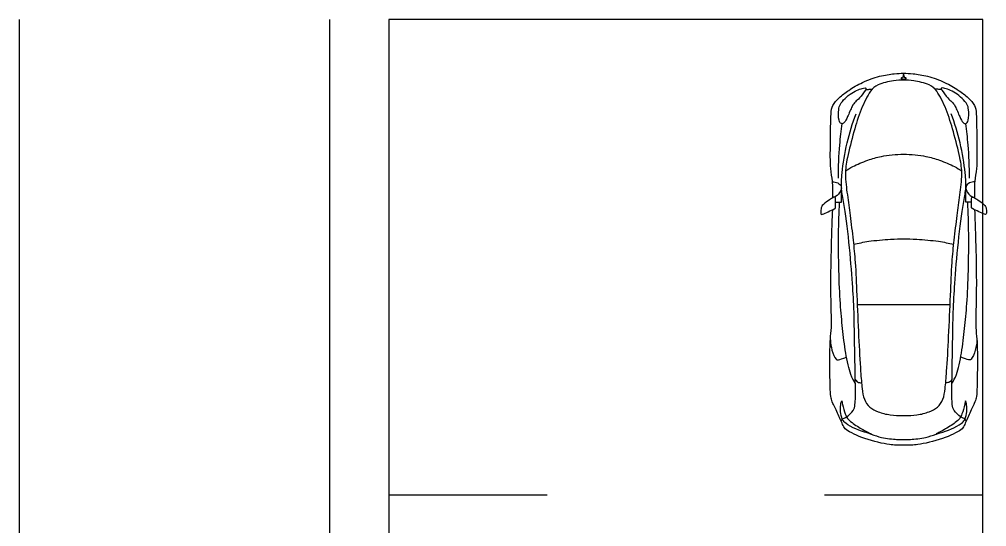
# Model space of a CAD drawing. Header units: millimetres. Extents: x 0 to 183, y -1 to 139.
# Drawn here: x 14.07 to 26.28, y 19.47 to 25.87 of the extents above; entities that cross this region are included whole.
import ezdxf

# ---------------------------------------------------------------- set-up
doc = ezdxf.new("R2010")
doc.units = ezdxf.units.MM
for name, color, linetype, true_color in [('AG-DIAGRAM', 7, 'Continuous', 0xfecc66), ('AG-LAYOUT', 7, 'Continuous', 0x66ccff), ('AG-TRANSPORT', 7, 'Continuous', 0x66ffff)]:
    doc.layers.add(name, color=color, linetype=linetype, true_color=true_color)

msp = doc.modelspace()

# ---------------------------------------------------------------- linework, layer by layer
at = {"layer": 'AG-DIAGRAM'}
for p, q in [((14.068, 25.869), (14.068, 4.838)), ((17.983, 25.869), (17.983, 7.869)), ((24.233, 25.869), (20.733, 25.869))]:
    msp.add_line(p, q, dxfattribs=at)
at = {"layer": 'AG-LAYOUT'}
for p, q in [((20.733, 25.869), (18.733, 25.869)), ((18.733, 25.869), (18.733, 19.869)), ((26.233, 25.869), (24.233, 25.869)), ((26.233, 19.869), (26.233, 25.869)), ((18.733, 19.869), (20.733, 19.869)), ((18.733, 19.869), (18.733, 13.869)), ((24.233, 19.869), (26.233, 19.869)), ((26.233, 13.869), (26.233, 19.869))]:
    msp.add_line(p, q, dxfattribs=at)
at = {"layer": 'AG-TRANSPORT'}
for points in [[(25.232, 25.176), (25.218, 25.128)], [(25.246, 25.128), (25.232, 25.176)], [(24.374, 23.563), (24.446, 23.563), (24.446, 23.779)], [(26.09, 23.563), (26.018, 23.563), (26.018, 23.779)], [(24.646, 22.27), (25.232, 22.27), (25.819, 22.27)]]:
    msp.add_lwpolyline(points, dxfattribs=at)
for points, knots in [([(24.338, 23.617), (24.337, 23.696), (24.341, 23.834), (24.302, 23.991), (24.31, 24.31), (24.311, 24.669), (24.328, 24.784), (24.419, 24.885), (24.54, 24.978), (24.713, 25.08), (24.924, 25.156), (25.111, 25.186), (25.193, 25.189), (25.232, 25.189), (25.272, 25.189), (25.354, 25.186), (25.541, 25.156), (25.751, 25.08), (25.925, 24.978), (26.046, 24.885), (26.137, 24.784), (26.154, 24.669), (26.155, 24.31), (26.163, 23.991), (26.124, 23.834), (26.127, 23.696), (26.127, 23.617)], [-17.384286, -17.384286, -17.384286, -17.384286, -16.609426, -15.879892, -14.843538, -13.7547, -13.156896, -12.517001, -11.806577, -10.99345, -10.127832, -9.345538, -8.719658, -8.719658, -8.719658, -8.093778, -7.311484, -6.445866, -5.632739, -4.922314, -4.28242, -3.684616, -2.595778, -1.559424, -0.82989, -0.05503, -0.05503, -0.05503, -0.05503]), ([(25.232, 25.102), (25.189, 25.102), (25.106, 25.1), (24.903, 25.053), (24.804, 24.968), (24.685, 24.723), (24.603, 24.457), (24.518, 24.125), (24.487, 23.917), (24.522, 23.648), (24.558, 23.396), (24.595, 23.08), (24.625, 22.797), (24.641, 22.378), (24.663, 21.879), (24.686, 21.441), (24.707, 21.218), (24.726, 21.074), (24.8, 20.969), (24.913, 20.912), (25.056, 20.874), (25.2, 20.869), (25.222, 20.87), (25.232, 20.87)], [35.783584, 35.783584, 35.783584, 35.783584, 36.434279, 37.23955, 37.884442, 38.811681, 39.797832, 40.846784, 41.683544, 42.607272, 43.535261, 44.545454, 45.512805, 46.678535, 47.984219, 49.184806, 50.034794, 50.708301, 51.333603, 51.967068, 52.683744, 53.356152, 53.675375, 53.675375, 53.675375, 53.675375]), ([(25.204, 25.131), (25.203, 25.127), (25.201, 25.124), (25.2, 25.12), (25.209, 25.116), (25.22, 25.115), (25.232, 25.115)], [-0.3027875, -0.3027875, -0.3027875, -0.3027875, -0.2625945, -0.2625945, -0.2625945, -0.1719803, -0.1719803, -0.1719803, -0.1719803]), ([(25.232, 25.115), (25.244, 25.115), (25.255, 25.116), (25.265, 25.12), (25.263, 25.124), (25.262, 25.127), (25.26, 25.131)], [0.1719803, 0.1719803, 0.1719803, 0.1719803, 0.2625945, 0.2625945, 0.2625945, 0.3027875, 0.3027875, 0.3027875, 0.3027875]), ([(25.232, 20.87), (25.243, 20.87), (25.265, 20.869), (25.409, 20.874), (25.552, 20.912), (25.665, 20.969), (25.739, 21.074), (25.758, 21.218), (25.778, 21.441), (25.802, 21.879), (25.824, 22.378), (25.84, 22.797), (25.87, 23.08), (25.907, 23.396), (25.943, 23.648), (25.977, 23.917), (25.947, 24.125), (25.861, 24.457), (25.779, 24.723), (25.661, 24.968), (25.562, 25.053), (25.358, 25.1), (25.275, 25.102), (25.232, 25.102)], [17.891792, 17.891792, 17.891792, 17.891792, 18.211015, 18.883423, 19.600099, 20.233564, 20.858866, 21.532373, 22.382362, 23.582949, 24.888632, 26.054363, 27.021713, 28.031907, 28.959895, 29.883623, 30.720383, 31.769336, 32.755486, 33.682725, 34.327617, 35.132888, 35.783584, 35.783584, 35.783584, 35.783584]), ([(24.725, 25.002), (24.689, 24.994), (24.57, 24.951), (24.427, 24.811), (24.411, 24.725), (24.406, 24.601), (24.442, 24.543), (24.489, 24.566), (24.527, 24.643), (24.578, 24.772), (24.621, 24.831), (24.678, 24.872), (24.748, 24.971), (24.764, 25.007), (24.741, 25.005), (24.725, 25.002)], [0, 0, 0, 0, 0.731056, 1.547526, 1.998622, 2.666628, 3.085441, 3.432069, 3.966879, 4.651187, 5.132542, 5.619067, 6.25391, 6.542166, 6.871363, 6.871363, 6.871363, 6.871363]), ([(24.753, 24.984), (24.764, 24.985), (24.788, 24.986), (24.818, 24.987), (24.834, 24.986)], [0, 0, 0, 0, 0.3396523, 0.7274045, 0.7274045, 0.7274045, 0.7274045]), ([(25.712, 24.984), (25.7, 24.985), (25.677, 24.986), (25.646, 24.987), (25.631, 24.986)], [0, 0, 0, 0, 0.3396523, 0.7274045, 0.7274045, 0.7274045, 0.7274045]), ([(25.74, 25.002), (25.776, 24.994), (25.894, 24.951), (26.038, 24.811), (26.054, 24.725), (26.058, 24.601), (26.023, 24.543), (25.976, 24.566), (25.938, 24.643), (25.887, 24.772), (25.844, 24.831), (25.786, 24.872), (25.717, 24.971), (25.701, 25.007), (25.724, 25.005), (25.74, 25.002)], [0, 0, 0, 0, 0.731056, 1.547526, 1.998622, 2.666628, 3.085441, 3.432069, 3.966879, 4.651187, 5.132542, 5.619067, 6.25391, 6.542166, 6.871363, 6.871363, 6.871363, 6.871363]), ([(24.443, 20.799), (24.447, 20.808), (24.456, 20.831), (24.519, 20.848), (24.603, 20.934), (24.624, 21.01), (24.624, 21.249), (24.617, 21.55), (24.609, 22.181), (24.588, 22.535), (24.548, 23.042), (24.485, 23.533), (24.441, 23.725), (24.451, 23.944), (24.512, 24.32), (24.587, 24.558), (24.632, 24.678)], [0, 0, 0, 0, 0.312689, 0.762393, 1.376909, 1.880902, 2.728155, 3.760386, 5.182819, 6.288796, 7.616518, 8.880251, 9.629648, 10.453598, 11.571848, 12.696083, 12.696083, 12.696083, 12.696083]), ([(26.022, 20.799), (26.018, 20.808), (26.009, 20.831), (25.946, 20.848), (25.861, 20.934), (25.841, 21.01), (25.841, 21.249), (25.847, 21.55), (25.856, 22.181), (25.877, 22.535), (25.917, 23.042), (25.98, 23.533), (26.024, 23.725), (26.014, 23.944), (25.953, 24.32), (25.878, 24.558), (25.833, 24.678)], [0, 0, 0, 0, 0.312689, 0.762393, 1.376909, 1.880902, 2.728155, 3.760386, 5.182819, 6.288796, 7.616518, 8.880251, 9.629648, 10.453598, 11.571848, 12.696083, 12.696083, 12.696083, 12.696083]), ([(24.451, 24.553), (24.439, 24.464), (24.419, 24.282), (24.403, 24.004), (24.407, 23.866)], [0.020388, 0.020388, 0.020388, 0.020388, 0.951346, 2.116598, 2.116598, 2.116598, 2.116598]), ([(26.013, 24.553), (26.025, 24.464), (26.046, 24.282), (26.061, 24.004), (26.058, 23.866)], [0.020388, 0.020388, 0.020388, 0.020388, 0.951346, 2.116598, 2.116598, 2.116598, 2.116598]), ([(24.499, 23.957), (24.528, 23.977), (24.588, 24.017), (24.787, 24.097), (24.949, 24.145), (25.138, 24.168), (25.232, 24.168)], [-6.2825, -6.2825, -6.2825, -6.2825, -5.689457, -4.868622, -4.102803, -3.14125, -3.14125, -3.14125, -3.14125]), ([(25.232, 24.168), (25.326, 24.168), (25.516, 24.145), (25.678, 24.097), (25.877, 24.017), (25.936, 23.977), (25.966, 23.957)], [-3.14125, -3.14125, -3.14125, -3.14125, -2.179696, -1.413878, -0.593042, 0, 0, 0, 0]), ([(24.334, 23.82), (24.357, 23.821), (24.403, 23.811), (24.459, 23.76), (24.43, 23.677), (24.38, 23.636), (24.35, 23.624)], [0, 0, 0, 0, 0.476413, 0.939254, 1.439218, 2.001416, 2.001416, 2.001416, 2.001416]), ([(26.13, 23.82), (26.107, 23.821), (26.062, 23.811), (26.006, 23.76), (26.035, 23.677), (26.085, 23.636), (26.115, 23.624)], [0, 0, 0, 0, 0.476413, 0.939254, 1.439218, 2.001416, 2.001416, 2.001416, 2.001416]), ([(24.374, 23.499), (24.374, 23.536), (24.374, 23.573), (24.374, 23.606), (24.374, 23.617), (24.369, 23.634), (24.329, 23.613), (24.276, 23.58), (24.201, 23.524), (24.189, 23.481), (24.183, 23.425), (24.191, 23.407), (24.214, 23.409), (24.282, 23.443), (24.337, 23.468), (24.365, 23.482)], [0.041452, 0.041452, 0.041452, 0.041452, 0.408784, 0.408784, 0.408784, 0.647399, 0.902257, 1.350336, 1.955262, 2.342431, 2.763277, 2.990344, 3.226584, 3.732169, 4.256195, 4.256195, 4.256195, 4.256195]), ([(26.09, 23.499), (26.09, 23.536), (26.09, 23.573), (26.09, 23.606), (26.091, 23.617), (26.096, 23.634), (26.136, 23.613), (26.189, 23.58), (26.263, 23.524), (26.276, 23.481), (26.282, 23.425), (26.273, 23.407), (26.251, 23.409), (26.182, 23.443), (26.127, 23.468), (26.1, 23.482)], [0.041452, 0.041452, 0.041452, 0.041452, 0.408784, 0.408784, 0.408784, 0.647399, 0.902257, 1.350336, 1.955262, 2.342431, 2.763277, 2.990344, 3.226584, 3.732169, 4.256195, 4.256195, 4.256195, 4.256195]), ([(26.128, 23.468), (26.133, 23.342), (26.141, 23.127), (26.153, 22.62), (26.148, 22.262), (26.138, 21.982), (26.162, 21.83), (26.165, 21.548), (26.16, 21.208), (26.153, 21.093), (26.124, 21.021), (26.057, 20.884), (25.999, 20.744), (25.96, 20.682), (25.714, 20.564), (25.416, 20.499), (25.305, 20.496), (25.232, 20.495), (25.16, 20.496), (25.049, 20.499), (24.751, 20.564), (24.505, 20.682), (24.466, 20.744), (24.408, 20.884), (24.34, 21.021), (24.311, 21.093), (24.304, 21.208), (24.3, 21.548), (24.303, 21.83), (24.326, 21.982), (24.316, 22.262), (24.312, 22.62), (24.324, 23.127), (24.332, 23.342), (24.337, 23.468)], [-12.72119, -12.72119, -12.72119, -12.72119, -11.753926, -10.455281, -9.344977, -8.413743, -7.714264, -6.74431, -5.675796, -5.083367, -4.598335, -3.880282, -3.1678, -2.696792, -1.774782, -0.728823, 0, 0, 0, 0.728823, 1.774782, 2.696792, 3.1678, 3.880282, 4.598335, 5.083367, 5.675796, 6.74431, 7.714264, 8.413743, 9.344977, 10.455281, 11.753926, 12.72119, 12.72119, 12.72119, 12.72119]), ([(24.622, 21.274), (24.601, 21.311), (24.556, 21.388), (24.496, 21.668), (24.46, 21.97), (24.431, 22.287), (24.412, 22.702), (24.408, 23.163), (24.417, 23.427), (24.423, 23.563)], [0, 0, 0, 0, 0.646046, 1.600742, 2.612286, 3.62988, 4.800421, 6.034049, 7.173514, 7.173514, 7.173514, 7.173514]), ([(25.842, 21.274), (25.864, 21.311), (25.908, 21.388), (25.969, 21.668), (26.004, 21.97), (26.034, 22.287), (26.052, 22.702), (26.057, 23.163), (26.048, 23.427), (26.042, 23.563)], [0, 0, 0, 0, 0.646046, 1.600742, 2.612286, 3.62988, 4.800421, 6.034049, 7.173514, 7.173514, 7.173514, 7.173514]), ([(24.599, 23.031), (24.667, 23.046), (24.782, 23.072), (25.063, 23.098), (25.18, 23.1), (25.232, 23.1)], [-4.978152, -4.978152, -4.978152, -4.978152, -4.155378, -3.205781, -2.489076, -2.489076, -2.489076, -2.489076]), ([(25.232, 23.1), (25.285, 23.1), (25.402, 23.098), (25.682, 23.072), (25.798, 23.046), (25.865, 23.031)], [-2.489076, -2.489076, -2.489076, -2.489076, -1.772371, -0.822774, 0, 0, 0, 0]), ([(24.307, 21.825), (24.31, 21.772), (24.321, 21.703), (24.374, 21.568), (24.414, 21.574), (24.46, 21.588), (24.511, 21.609)], [0, 0, 0, 0, 0.57673, 1.188876, 1.554535, 2.135081, 2.135081, 2.135081, 2.135081]), ([(26.158, 21.825), (26.155, 21.772), (26.144, 21.703), (26.091, 21.568), (26.05, 21.574), (26.004, 21.588), (25.953, 21.609)], [0, 0, 0, 0, 0.57673, 1.188876, 1.554535, 2.135081, 2.135081, 2.135081, 2.135081]), ([(24.622, 21.331), (24.628, 21.317), (24.646, 21.288), (24.684, 21.283), (24.701, 21.285)], [0, 0, 0, 0, 0.3892369, 0.8014516, 0.8014516, 0.8014516, 0.8014516]), ([(25.843, 21.331), (25.837, 21.317), (25.818, 21.288), (25.781, 21.283), (25.763, 21.285)], [0, 0, 0, 0, 0.3892369, 0.8014516, 0.8014516, 0.8014516, 0.8014516]), ([(24.438, 21.005), (24.433, 20.974), (24.43, 20.926), (24.452, 20.823), (24.495, 20.777), (24.576, 20.713), (24.875, 20.614), (24.778, 20.661), (24.719, 20.689), (24.58, 20.778), (24.523, 20.829), (24.49, 20.9), (24.461, 20.996), (24.451, 21.079), (24.441, 21.027), (24.438, 21.005)], [0, 0, 0, 0, 0.562578, 1.116806, 1.512502, 2.152326, 3.040175, 3.4018, 3.913663, 4.640467, 5.128197, 5.536126, 6.218216, 6.618198, 7.036082, 7.036082, 7.036082, 7.036082]), ([(26.027, 21.005), (26.032, 20.974), (26.035, 20.926), (26.012, 20.823), (25.97, 20.777), (25.888, 20.713), (25.59, 20.614), (25.687, 20.661), (25.746, 20.689), (25.884, 20.778), (25.941, 20.829), (25.974, 20.9), (26.004, 20.996), (26.014, 21.079), (26.024, 21.027), (26.027, 21.005)], [0, 0, 0, 0, 0.562578, 1.116806, 1.512502, 2.152326, 3.040175, 3.4018, 3.913663, 4.640467, 5.128197, 5.536126, 6.218216, 6.618198, 7.036082, 7.036082, 7.036082, 7.036082]), ([(24.824, 20.637), (24.869, 20.62), (24.951, 20.589), (25.132, 20.568), (25.182, 20.567), (25.232, 20.567), (25.282, 20.567), (25.332, 20.568), (25.513, 20.589), (25.595, 20.62), (25.641, 20.637)], [-3.880377, -3.880377, -3.880377, -3.880377, -3.187464, -2.330906, -1.940189, -1.940189, -1.940189, -1.549471, -0.692914, 0, 0, 0, 0])]:
    msp.add_open_spline(points, degree=3, knots=knots, dxfattribs=at)
for points, degree in [([(25.218, 25.128), (25.213, 25.129), (25.209, 25.13), (25.204, 25.131)], 3), ([(25.26, 25.131), (25.256, 25.13), (25.251, 25.129), (25.246, 25.128)], 3), ([(24.365, 23.482), (24.374, 23.486), (24.374, 23.499)], 2), ([(26.1, 23.482), (26.09, 23.486), (26.09, 23.499)], 2), ([(24.719, 20.692), (24.727, 20.687), (24.734, 20.683), (24.742, 20.679)], 3), ([(25.745, 20.692), (25.738, 20.687), (25.731, 20.683), (25.723, 20.679)], 3)]:
    msp.add_open_spline(points, degree=degree, dxfattribs=at)

doc.saveas('drawing.dxf')
